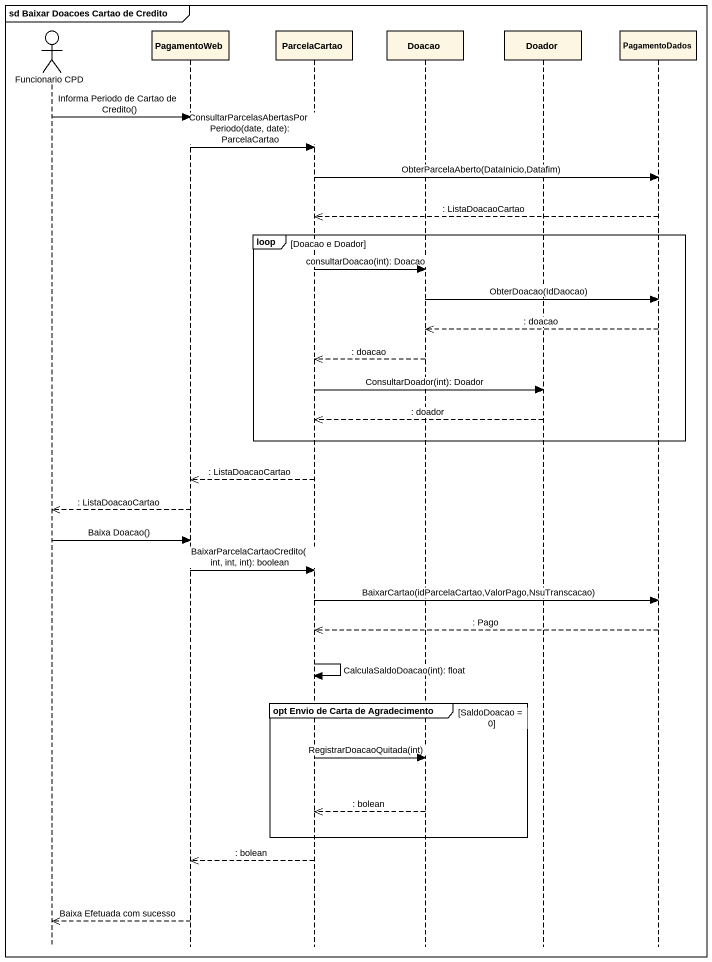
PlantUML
@startuml
mainframe sd Baixar Doacoes Cartao de Credito
hide footbox
actor "Funcionario CPD" as Funcionario_CPD
participant PagamentoWeb
participant ParcelaCartao
participant Doacao
participant Doador
participant PagamentoDados

Funcionario_CPD -> PagamentoWeb : Informa Periodo de Cartao de Credito()
PagamentoWeb -> ParcelaCartao : ConsultarParcelasAbertasPorPeriodo(date, date): ParcelaCartao
ParcelaCartao -> PagamentoDados : ObterParcelaAberto(DataInicio,Datafim)
PagamentoDados -->> ParcelaCartao : : ListaDoacaoCartao
loop Doacao e Doador
  ParcelaCartao -> Doacao : consultarDoacao(int): Doacao
  Doacao -> PagamentoDados : ObterDoacao(IdDaocao)
  PagamentoDados -->> Doacao : : doacao
  Doacao -->> ParcelaCartao : : doacao
  ParcelaCartao -> Doador : ConsultarDoador(int): Doador
  Doador -->> ParcelaCartao : : doador
end
ParcelaCartao -->> PagamentoWeb : : ListaDoacaoCartao
PagamentoWeb -->> Funcionario_CPD : : ListaDoacaoCartao
Funcionario_CPD -> PagamentoWeb : Baixa Doacao()
PagamentoWeb -> ParcelaCartao : BaixarParcelaCartaoCredito(int, int, int): boolean
ParcelaCartao -> PagamentoDados : BaixarCartao(idParcelaCartao,ValorPago,NsuTranscacao)
PagamentoDados -->> ParcelaCartao : : Pago
ParcelaCartao -> ParcelaCartao : CalculaSaldoDoacao(int): float
group opt Envio de Carta de Agradecimento [SaldoDoacao = 0]
  ParcelaCartao -> Doacao : RegistrarDoacaoQuitada(int)
  Doacao -->> ParcelaCartao : : bolean
end
ParcelaCartao -->> PagamentoWeb : : bolean
PagamentoWeb -->> Funcionario_CPD : Baixa Efetuada com sucesso
@enduml
